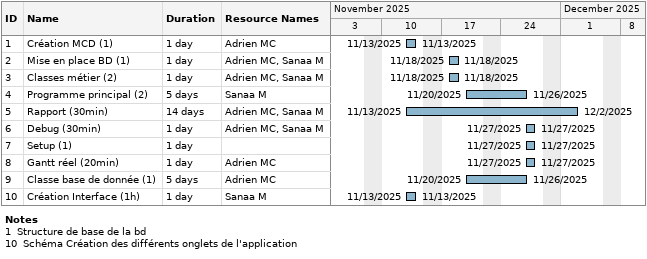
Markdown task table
| ID | Task | Duration | Start | Finish | Resources |
|---|---|---|---|---|---|
| 1 | Création MCD (1) | 1d | 2025-11-13 | 2025-11-13 | Adrien MC |
| 2 | Mise en place BD (1) | 1d | 2025-11-18 | 2025-11-18 | Adrien MC, Sanaa M |
| 3 | Classes métier (2) | 1d | 2025-11-18 | 2025-11-18 | Adrien MC, Sanaa M |
| 4 | Programme principal (2) | 5d | 2025-11-20 | 2025-11-26 | Sanaa M |
| 5 | Rapport (30min) | 14d | 2025-11-13 | 2025-12-02 | Adrien MC, Sanaa M |
| 6 | Debug (30min) | 1d | 2025-11-27 | 2025-11-27 | Adrien MC, Sanaa M |
| 7 | Setup (1) | 1d | 2025-11-27 | 2025-11-27 |  |
| 8 | Gantt réel (20min) | 1d | 2025-11-27 | 2025-11-27 | Adrien MC |
| 9 | Classe base de donnée (1) | 5d | 2025-11-20 | 2025-11-26 | Adrien MC |
| 10 | Création Interface (1h) | 1d | 2025-11-13 | 2025-11-13 | Sanaa M |

Notes
- 1: Structure de base de la bd
- 10: Schéma Création des différents onglets de l'application
